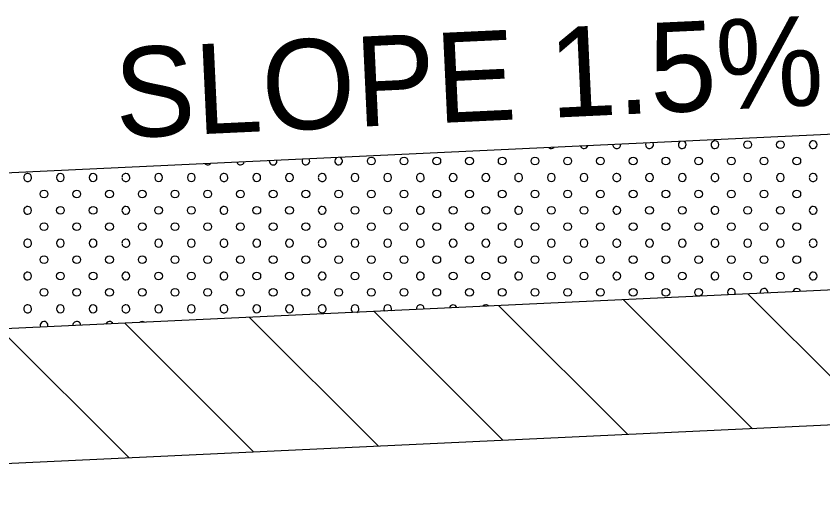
# Model space of a CAD drawing. Extents: x 0 to 2.83, y 0 to 1.83.
# Drawn here: x 1.1917 to 1.3055, y 0.9685 to 1.0353 of the extents above; entities that cross this region are included whole.
import ezdxf

# ---------------------------------------------------------------- set-up
doc = ezdxf.new("R2010")
doc.units = 0
doc.layers.add('RD_Pr_Roadway_Dimensions', color=7, linetype='Continuous')
doc.layers.add('RD_Pr_Roadway_Items', color=7, linetype='Continuous')

msp = doc.modelspace()

# ---------------------------------------------------------------- linework, layer by layer
at = {"layer": 'RD_Pr_Roadway_Items'}
for p, q in [((1.4021332819906809, 1.0230407193550286), (1.1208607819906773, 1.0098560709473123)), ((1.4021332819906809, 1.0010636230179486), (1.1134188022849663, 0.9875301318301265)), ((1.2955935054292949, 0.9770227776498911), (1.2773995535609532, 0.9952167295202059)), ((1.3131846335336497, 0.9778473617793438), (1.294990681667293, 0.9960413136457471)), ((1.2780023773269251, 0.9761981935224874), (1.2598084254565929, 0.9943921453928021)), ((1.2428201211182097, 0.9745490252656308), (1.2246261692458926, 0.9927429771399503)), ((1.2604112492225645, 0.9753736093930346), (1.2422172973502532, 0.9935675612653984)), ((1.2252289930138551, 0.9737244411361782), (1.207035041139553, 0.9919183930104976)), ((1.2076378649114852, 0.9728998570067254), (1.1894439130332075, 0.9910938088850496)), ((1.4021332819906809, 0.9820168296686751), (1.1144110741969593, 0.9685298511992586))]:
    msp.add_line(p, q, dxfattribs=at)
for centre in [(1.294910908324998, 1.01712029794626), (1.2995267179348435, 1.01712029794626), (1.241797436169685, 1.0148126700995868), (1.2464137997, 1.0148126700995868), (1.2510369015598424, 1.0148126700995868), (1.2556527111696825, 1.0148126700995868), (1.2602690746999974, 1.0148126700995868), (1.2648921765598398, 1.0148126700995868), (1.2695079861696856, 1.0148126700995868), (1.2741243497000005, 1.0148126700995868), (1.278747451559843, 1.0148126700995868), (1.283363261169683, 1.0148126700995868), (1.287979624699998, 1.0148126700995868), (1.2926027265598403, 1.0148126700995868), (1.2972185361696862, 1.0148126700995868), (1.301834899700001, 1.0148126700995868), (1.1956158015598415, 1.0101563507909332), (1.2002316111696871, 1.0101563507909332), (1.2048479746999963, 1.0101563507909332), (1.2094710765598389, 1.0101563507909332), (1.2140868861696845, 1.0101563507909332), (1.2187032496999994, 1.0101563507909332), (1.223326351559842, 1.0101563507909332), (1.227942161169682, 1.0101563507909332), (1.2325585246999968, 1.0101563507909332), (1.2371816265598392, 1.0101563507909332), (1.241797436169685, 1.0101563507909332), (1.2464137997, 1.0101563507909332), (1.2510369015598424, 1.0101563507909332), (1.2556527111696825, 1.0101563507909332), (1.2602690746999974, 1.0101563507909332), (1.2648921765598398, 1.0101563507909332), (1.2695079861696856, 1.0101563507909332), (1.2741243497000005, 1.0101563507909332), (1.278747451559843, 1.0101563507909332), (1.283363261169683, 1.0101563507909332), (1.287979624699998, 1.0101563507909332), (1.2926027265598403, 1.0101563507909332), (1.2972185361696862, 1.0101563507909332), (1.301834899700001, 1.0101563507909332), (1.197923983324999, 1.0078487229462159), (1.202539792934839, 1.0078487229462159), (1.2117792583249962, 1.0078487229462159), (1.216395067934842, 1.0078487229462159), (1.2256345333249994, 1.0078487229462159), (1.2302503429348395, 1.0078487229462159), (1.2394898083249968, 1.0078487229462159), (1.2441056179348426, 1.0078487229462159), (1.253345083325, 1.0078487229462159), (1.2579608929348398, 1.0078487229462159), (1.2672003583249973, 1.0078487229462159), (1.271816167934843, 1.0078487229462159), (1.2810556333250005, 1.0078487229462159), (1.2856714429348404, 1.0078487229462159), (1.294910908324998, 1.0078487229462159), (1.2995267179348435, 1.0078487229462159), (1.1956158015598415, 1.0055410950995427), (1.2002316111696871, 1.0055410950995427), (1.2048479746999963, 1.0055410950995427), (1.2094710765598389, 1.0055410950995427), (1.2140868861696845, 1.0055410950995427), (1.2187032496999994, 1.0055410950995427), (1.223326351559842, 1.0055410950995427), (1.227942161169682, 1.0055410950995427), (1.2325585246999968, 1.0055410950995427), (1.2371816265598392, 1.0055410950995427), (1.241797436169685, 1.0055410950995427), (1.2464137997, 1.0055410950995427), (1.2510369015598424, 1.0055410950995427), (1.2556527111696825, 1.0055410950995427), (1.2602690746999974, 1.0055410950995427), (1.2648921765598398, 1.0055410950995427), (1.2695079861696856, 1.0055410950995427), (1.2741243497000005, 1.0055410950995427), (1.278747451559843, 1.0055410950995427), (1.283363261169683, 1.0055410950995427), (1.287979624699998, 1.0055410950995427), (1.2926027265598403, 1.0055410950995427), (1.2972185361696862, 1.0055410950995427), (1.301834899700001, 1.0055410950995427), (1.1956158015598415, 1.0008847757908894), (1.2002316111696871, 1.0008847757908894), (1.2048479746999963, 1.0008847757908894), (1.2094710765598389, 1.0008847757908894), (1.2140868861696845, 1.0008847757908894), (1.2187032496999994, 1.0008847757908894), (1.223326351559842, 1.0008847757908894), (1.227942161169682, 1.0008847757908894), (1.2325585246999968, 1.0008847757908894), (1.2371816265598392, 1.0008847757908894), (1.241797436169685, 1.0008847757908894), (1.2464137997, 1.0008847757908894), (1.2510369015598424, 1.0008847757908894), (1.2556527111696825, 1.0008847757908894), (1.2602690746999974, 1.0008847757908894), (1.2648921765598398, 1.0008847757908894), (1.2695079861696856, 1.0008847757908894), (1.2741243497000005, 1.0008847757908894), (1.278747451559843, 1.0008847757908894), (1.283363261169683, 1.0008847757908894), (1.287979624699998, 1.0008847757908894), (1.2926027265598403, 1.0008847757908894), (1.2972185361696862, 1.0008847757908894), (1.301834899700001, 1.0008847757908894), (1.197923983324999, 0.9985771479462651), (1.202539792934839, 0.9985771479462651), (1.2117792583249962, 0.9985771479462651), (1.216395067934842, 0.9985771479462651), (1.2256345333249994, 0.9985771479462651), (1.2302503429348395, 0.9985771479462651), (1.2394898083249968, 0.9985771479462651), (1.2441056179348426, 0.9985771479462651), (1.253345083325, 0.9985771479462651), (1.2579608929348398, 0.9985771479462651), (1.2672003583249973, 0.9985771479462651), (1.271816167934843, 0.9985771479462651), (1.2810556333250005, 0.9985771479462651), (1.2856714429348404, 0.9985771479462651), (1.294910908324998, 0.9985771479462651), (1.2995267179348435, 0.9985771479462651), (1.1956158015598415, 0.9962695200995919), (1.2002316111696871, 0.9962695200995919), (1.2048479746999963, 0.9962695200995919), (1.2094710765598389, 0.9962695200995919), (1.2140868861696845, 0.9962695200995919), (1.2187032496999994, 0.9962695200995919), (1.223326351559842, 0.9962695200995919), (1.227942161169682, 0.9962695200995919), (1.2325585246999968, 0.9962695200995919), (1.2371816265598392, 0.9962695200995919), (1.241797436169685, 0.9962695200995919), (1.2464137997, 0.9962695200995919), (1.2510369015598424, 0.9962695200995919), (1.2556527111696825, 0.9962695200995919), (1.2602690746999974, 0.9962695200995919), (1.2648921765598398, 0.9962695200995919), (1.2695079861696856, 0.9962695200995919), (1.2741243497000005, 0.9962695200995919), (1.278747451559843, 0.9962695200995919), (1.283363261169683, 0.9962695200995919), (1.287979624699998, 0.9962695200995919)]:
    msp.add_circle(centre, 0.000545983493333282, dxfattribs=at)
for centre, start, end in [((1.2672003583249973, 1.01712029794626), 230.42889996542058, 314.9386503412121), ((1.271816167934843, 1.01712029794626), 202.82337888438963, 342.54417142224315), ((1.276431977544683, 1.01712029794626), 179.72924340374843, 270.0000006920072), ((1.2764392697946856, 1.01712029794626), 270.00000069200723, 5.674187033298324), ((1.2810556333250005, 1.01712029794626), 156.06394491598255, 29.303605390650205), ((1.2856714429348404, 1.01712029794626), 125.12729190531392, 60.24025840131884), ((1.2902872525446862, 1.01712029794626), 89.9999993079928, 270.00000069200723), ((1.2902945447946828, 1.01712029794626), 270.00000069200723, 89.99999930799282), ((1.3041425275446834, 1.01712029794626), 89.9999993079928, 270.00000069200723), ((1.304149819794686, 1.01712029794626), 270.00000069200723, 89.99999930799282), ((1.2187032496999994, 1.0148126700995868), 225.32146618344487, 320.0460841231878), ((1.223326351559842, 1.0148126700995868), 198.9966562207384, 346.3708940858943), ((1.227942161169682, 1.0148126700995868), 176.08189757615054, 9.285652730482184), ((1.2325585246999968, 1.0148126700995868), 151.9620182140104, 33.405532092622366), ((1.2371816265598392, 1.0148126700995868), 117.54251708496363, 67.82503322166906), ((1.1933003275446814, 1.0125050422548694), 89.99999926111299, 179.99999964810462), ((1.1933003275446814, 1.0124639786356506), 180.00000068030846, 270.000000738887), ((1.1933070658761995, 1.0125050422548694), 3.5189536898573433e-07, 89.94187070189182), ((1.1933081737151532, 1.0124639786356506), 269.9418720859062, 359.99999931969154), ((1.197923983324999, 1.0125050422548694), 3.5189536898573433e-07, 179.99999964810462), ((1.197923983324999, 1.0124639786356506), 180.00000068030846, 359.9999993196916), ((1.202539792934839, 1.0125050422548694), 3.5189536898573433e-07, 179.99999964810462), ((1.202539792934839, 1.0124639786356506), 180.00000068030846, 359.9999993196916), ((1.2071556025446846, 1.0125050422548694), 89.99999926111299, 179.99999964810462), ((1.2071556025446846, 1.0124639786356506), 180.00000068030846, 270.000000738887), ((1.207162340876197, 1.0125050422548694), 3.5189536898573433e-07, 89.94187070189182), ((1.2071634487151564, 1.0124639786356506), 269.9418720859062, 359.99999931969154), ((1.2117792583249962, 1.0125050422548694), 3.5189536898573433e-07, 179.99999964810462), ((1.2117792583249962, 1.0124639786356506), 180.00000068030846, 359.9999993196916), ((1.216395067934842, 1.0125050422548694), 3.5189536898573433e-07, 179.99999964810462), ((1.216395067934842, 1.0124639786356506), 180.00000068030846, 359.9999993196916), ((1.221010877544682, 1.0125050422548694), 89.99999926111299, 179.99999964810462), ((1.221010877544682, 1.0124639786356506), 180.00000068030846, 270.000000738887), ((1.2210176158762, 1.0125050422548694), 3.5189536898573433e-07, 89.94187070189182), ((1.2210187237151537, 1.0124639786356506), 269.9418720859062, 359.99999931969154), ((1.2256345333249994, 1.0125050422548694), 3.5189536898573433e-07, 179.99999964810462), ((1.2256345333249994, 1.0124639786356506), 180.00000068030846, 359.9999993196916), ((1.2302503429348395, 1.0125050422548694), 3.5189536898573433e-07, 179.99999964810462), ((1.2302503429348395, 1.0124639786356506), 180.00000068030846, 359.9999993196916), ((1.2348661525446851, 1.0125050422548694), 89.99999926111299, 179.99999964810462), ((1.2348661525446851, 1.0124639786356506), 180.00000068030846, 270.000000738887), ((1.2348728908761974, 1.0125050422548694), 3.5189536898573433e-07, 89.94187070189182), ((1.234873998715157, 1.0124639786356506), 269.9418720859062, 359.99999931969154), ((1.2394898083249968, 1.0125050422548694), 3.5189536898573433e-07, 179.99999964810462), ((1.2394898083249968, 1.0124639786356506), 180.00000068030846, 359.9999993196916), ((1.2441056179348426, 1.0125050422548694), 3.5189536898573433e-07, 179.99999964810462), ((1.2441056179348426, 1.0124639786356506), 180.00000068030846, 359.9999993196916), ((1.2487214275446825, 1.0125050422548694), 89.99999926111299, 179.99999964810462), ((1.2487214275446825, 1.0124639786356506), 180.00000068030846, 270.000000738887), ((1.2487281658762006, 1.0125050422548694), 3.5189536898573433e-07, 89.94187070189182), ((1.2487292737151543, 1.0124639786356506), 269.9418720859062, 359.99999931969154), ((1.253345083325, 1.0125050422548694), 3.5189536898573433e-07, 179.99999964810462), ((1.253345083325, 1.0124639786356506), 180.00000068030846, 359.9999993196916), ((1.2579608929348398, 1.0125050422548694), 3.5189536898573433e-07, 179.99999964810462), ((1.2579608929348398, 1.0124639786356506), 180.00000068030846, 359.9999993196916), ((1.2625767025446857, 1.0125050422548694), 89.99999926111299, 179.99999964810462), ((1.2625767025446857, 1.0124639786356506), 180.00000068030846, 270.000000738887), ((1.262583440876198, 1.0125050422548694), 3.5189536898573433e-07, 89.94187070189182), ((1.2625845487151575, 1.0124639786356506), 269.9418720859062, 359.99999931969154), ((1.2672003583249973, 1.0125050422548694), 3.5189536898573433e-07, 179.99999964810462), ((1.2672003583249973, 1.0124639786356506), 180.00000068030846, 359.9999993196916), ((1.271816167934843, 1.0125050422548694), 3.5189536898573433e-07, 179.99999964810462), ((1.271816167934843, 1.0124639786356506), 180.00000068030846, 359.9999993196916), ((1.276431977544683, 1.0125050422548694), 89.99999926111299, 179.99999964810462), ((1.276431977544683, 1.0124639786356506), 180.00000068030846, 270.000000738887), ((1.2764387158762012, 1.0125050422548694), 3.5189536898573433e-07, 89.94187070189182), ((1.2764398237151546, 1.0124639786356506), 269.9418720859062, 359.99999931969154), ((1.2810556333250005, 1.0125050422548694), 3.5189536898573433e-07, 179.99999964810462), ((1.2810556333250005, 1.0124639786356506), 180.00000068030846, 359.9999993196916), ((1.2856714429348404, 1.0125050422548694), 3.5189536898573433e-07, 179.99999964810462), ((1.2856714429348404, 1.0124639786356506), 180.00000068030846, 359.9999993196916), ((1.2902872525446862, 1.0125050422548694), 89.99999926111299, 179.99999964810462), ((1.2902872525446862, 1.0124639786356506), 180.00000068030846, 270.000000738887), ((1.2902939908761986, 1.0125050422548694), 3.5189536898573433e-07, 89.94187070189182), ((1.2902950987151578, 1.0124639786356506), 269.9418720859062, 359.99999931969154), ((1.294910908324998, 1.0125050422548694), 3.5189536898573433e-07, 179.99999964810462), ((1.294910908324998, 1.0124639786356506), 180.00000068030846, 359.9999993196916), ((1.2995267179348435, 1.0125050422548694), 3.5189536898573433e-07, 179.99999964810462), ((1.2995267179348435, 1.0124639786356506), 180.00000068030846, 359.9999993196916), ((1.3041425275446834, 1.0125050422548694), 89.99999926111299, 179.99999964810462), ((1.3041425275446834, 1.0124639786356506), 180.00000068030846, 270.000000738887), ((1.3041492658762017, 1.0125050422548694), 3.5189536898573433e-07, 89.94187070189182), ((1.3041503737151552, 1.0124639786356506), 269.9418720859062, 359.99999931969154), ((1.1933003275446814, 1.0078487229462159), 89.9999993079928, 270.00000069200723), ((1.193307619794684, 1.0078487229462159), 270.00000069200723, 89.99999930799282), ((1.2071556025446846, 1.0078487229462159), 89.9999993079928, 270.00000069200723), ((1.2071628947946813, 1.0078487229462159), 270.00000069200723, 89.99999930799282), ((1.221010877544682, 1.0078487229462159), 89.9999993079928, 270.00000069200723), ((1.2210181697946845, 1.0078487229462159), 270.00000069200723, 89.99999930799282), ((1.2348661525446851, 1.0078487229462159), 89.9999993079928, 270.00000069200723), ((1.2348734447946819, 1.0078487229462159), 270.00000069200723, 89.99999930799282), ((1.2487214275446825, 1.0078487229462159), 89.9999993079928, 270.00000069200723), ((1.248728719794685, 1.0078487229462159), 270.00000069200723, 89.99999930799282), ((1.2625767025446857, 1.0078487229462159), 89.9999993079928, 270.00000069200723), ((1.2625839947946824, 1.0078487229462159), 270.00000069200723, 89.99999930799282), ((1.276431977544683, 1.0078487229462159), 89.9999993079928, 270.00000069200723), ((1.2764392697946856, 1.0078487229462159), 270.00000069200723, 89.99999930799282), ((1.2902872525446862, 1.0078487229462159), 89.9999993079928, 270.00000069200723), ((1.2902945447946828, 1.0078487229462159), 270.00000069200723, 89.99999930799282), ((1.3041425275446834, 1.0078487229462159), 89.9999993079928, 270.00000069200723), ((1.304149819794686, 1.0078487229462159), 270.00000069200723, 89.99999930799282), ((1.1933003275446814, 1.0032334672549186), 89.99999926111299, 179.99999964810462), ((1.1933003275446814, 1.0031924036356066), 180.00000068030846, 270.000000738887), ((1.1933070658761995, 1.0032334672549186), 3.5189536898573433e-07, 89.94187070189182), ((1.1933081737151532, 1.0031924036356066), 269.9418720859062, 359.99999931969154), ((1.197923983324999, 1.0032334672549186), 3.5189536898573433e-07, 179.99999964810462), ((1.197923983324999, 1.0031924036356066), 180.00000068030846, 359.9999993196916), ((1.202539792934839, 1.0032334672549186), 3.5189536898573433e-07, 179.99999964810462), ((1.202539792934839, 1.0031924036356066), 180.00000068030846, 359.9999993196916), ((1.2071556025446846, 1.0032334672549186), 89.99999926111299, 179.99999964810462), ((1.2071556025446846, 1.0031924036356066), 180.00000068030846, 270.000000738887), ((1.207162340876197, 1.0032334672549186), 3.5189536898573433e-07, 89.94187070189182), ((1.2071634487151564, 1.0031924036356066), 269.9418720859062, 359.99999931969154), ((1.2117792583249962, 1.0032334672549186), 3.5189536898573433e-07, 179.99999964810462), ((1.2117792583249962, 1.0031924036356066), 180.00000068030846, 359.9999993196916), ((1.216395067934842, 1.0032334672549186), 3.5189536898573433e-07, 179.99999964810462), ((1.216395067934842, 1.0031924036356066), 180.00000068030846, 359.9999993196916), ((1.221010877544682, 1.0032334672549186), 89.99999926111299, 179.99999964810462), ((1.221010877544682, 1.0031924036356066), 180.00000068030846, 270.000000738887), ((1.2210176158762, 1.0032334672549186), 3.5189536898573433e-07, 89.94187070189182), ((1.2210187237151537, 1.0031924036356066), 269.9418720859062, 359.99999931969154), ((1.2256345333249994, 1.0032334672549186), 3.5189536898573433e-07, 179.99999964810462), ((1.2256345333249994, 1.0031924036356066), 180.00000068030846, 359.9999993196916), ((1.2302503429348395, 1.0032334672549186), 3.5189536898573433e-07, 179.99999964810462), ((1.2302503429348395, 1.0031924036356066), 180.00000068030846, 359.9999993196916), ((1.2348661525446851, 1.0032334672549186), 89.99999926111299, 179.99999964810462), ((1.2348661525446851, 1.0031924036356066), 180.00000068030846, 270.000000738887), ((1.2348728908761974, 1.0032334672549186), 3.5189536898573433e-07, 89.94187070189182), ((1.234873998715157, 1.0031924036356066), 269.9418720859062, 359.99999931969154), ((1.2394898083249968, 1.0032334672549186), 3.5189536898573433e-07, 179.99999964810462), ((1.2394898083249968, 1.0031924036356066), 180.00000068030846, 359.9999993196916), ((1.2441056179348426, 1.0032334672549186), 3.5189536898573433e-07, 179.99999964810462), ((1.2441056179348426, 1.0031924036356066), 180.00000068030846, 359.9999993196916), ((1.2487214275446825, 1.0032334672549186), 89.99999926111299, 179.99999964810462), ((1.2487214275446825, 1.0031924036356066), 180.00000068030846, 270.000000738887), ((1.2487281658762006, 1.0032334672549186), 3.5189536898573433e-07, 89.94187070189182), ((1.2487292737151543, 1.0031924036356066), 269.9418720859062, 359.99999931969154), ((1.253345083325, 1.0032334672549186), 3.5189536898573433e-07, 179.99999964810462), ((1.253345083325, 1.0031924036356066), 180.00000068030846, 359.9999993196916), ((1.2579608929348398, 1.0032334672549186), 3.5189536898573433e-07, 179.99999964810462), ((1.2579608929348398, 1.0031924036356066), 180.00000068030846, 359.9999993196916), ((1.2625767025446857, 1.0032334672549186), 89.99999926111299, 179.99999964810462), ((1.2625767025446857, 1.0031924036356066), 180.00000068030846, 270.000000738887), ((1.262583440876198, 1.0032334672549186), 3.5189536898573433e-07, 89.94187070189182), ((1.2625845487151575, 1.0031924036356066), 269.9418720859062, 359.99999931969154), ((1.2672003583249973, 1.0032334672549186), 3.5189536898573433e-07, 179.99999964810462), ((1.2672003583249973, 1.0031924036356066), 180.00000068030846, 359.9999993196916), ((1.271816167934843, 1.0032334672549186), 3.5189536898573433e-07, 179.99999964810462), ((1.271816167934843, 1.0031924036356066), 180.00000068030846, 359.9999993196916), ((1.276431977544683, 1.0032334672549186), 89.99999926111299, 179.99999964810462), ((1.276431977544683, 1.0031924036356066), 180.00000068030846, 270.000000738887), ((1.2764387158762012, 1.0032334672549186), 3.5189536898573433e-07, 89.94187070189182), ((1.2764398237151546, 1.0031924036356066), 269.9418720859062, 359.99999931969154), ((1.2810556333250005, 1.0032334672549186), 3.5189536898573433e-07, 179.99999964810462), ((1.2810556333250005, 1.0031924036356066), 180.00000068030846, 359.9999993196916), ((1.2856714429348404, 1.0032334672549186), 3.5189536898573433e-07, 179.99999964810462), ((1.2856714429348404, 1.0031924036356066), 180.00000068030846, 359.9999993196916), ((1.2902872525446862, 1.0032334672549186), 89.99999926111299, 179.99999964810462), ((1.2902872525446862, 1.0031924036356066), 180.00000068030846, 270.000000738887), ((1.2902939908761986, 1.0032334672549186), 3.5189536898573433e-07, 89.94187070189182), ((1.2902950987151578, 1.0031924036356066), 269.9418720859062, 359.99999931969154), ((1.294910908324998, 1.0032334672549186), 3.5189536898573433e-07, 179.99999964810462), ((1.294910908324998, 1.0031924036356066), 180.00000068030846, 359.9999993196916), ((1.2995267179348435, 1.0032334672549186), 3.5189536898573433e-07, 179.99999964810462), ((1.2995267179348435, 1.0031924036356066), 180.00000068030846, 359.9999993196916), ((1.3041425275446834, 1.0032334672549186), 89.99999926111299, 179.99999964810462), ((1.3041425275446834, 1.0031924036356066), 180.00000068030846, 270.000000738887), ((1.3041492658762017, 1.0032334672549186), 3.5189536898573433e-07, 89.94187070189182), ((1.3041503737151552, 1.0031924036356066), 269.9418720859062, 359.99999931969154), ((1.1933003275446814, 0.9985771479462651), 89.9999993079928, 270.00000069200723), ((1.193307619794684, 0.9985771479462651), 270.00000069200723, 89.99999930799282), ((1.2071556025446846, 0.9985771479462651), 89.9999993079928, 270.00000069200723), ((1.2071628947946813, 0.9985771479462651), 270.00000069200723, 89.99999930799282), ((1.221010877544682, 0.9985771479462651), 89.9999993079928, 270.00000069200723), ((1.2210181697946845, 0.9985771479462651), 270.00000069200723, 89.99999930799282), ((1.2348661525446851, 0.9985771479462651), 89.9999993079928, 270.00000069200723), ((1.2348734447946819, 0.9985771479462651), 270.00000069200723, 89.99999930799282), ((1.2487214275446825, 0.9985771479462651), 89.9999993079928, 270.00000069200723), ((1.248728719794685, 0.9985771479462651), 270.00000069200723, 89.99999930799282), ((1.2625767025446857, 0.9985771479462651), 89.9999993079928, 270.00000069200723), ((1.2625839947946824, 0.9985771479462651), 270.00000069200723, 89.99999930799282), ((1.276431977544683, 0.9985771479462651), 89.9999993079928, 270.00000069200723), ((1.2764392697946856, 0.9985771479462651), 270.00000069200723, 89.99999930799282), ((1.2902872525446862, 0.9985771479462651), 89.9999993079928, 270.00000069200723), ((1.2902945447946828, 0.9985771479462651), 270.00000069200723, 89.99999930799282), ((1.3041425275446834, 0.9985771479462651), 89.9999993079928, 270.00000069200723), ((1.304149819794686, 0.9985771479462651), 270.00000069200723, 89.99999930799282), ((1.2926027265598403, 0.9962695200995919), 324.1990522109911, 221.16849808858137), ((1.2972185361696862, 0.9962695200995919), 349.59539601205097, 195.77215428752163), ((1.301834899700001, 0.9962695200995919), 12.439381012208601, 172.92816928736406), ((1.1933003275446814, 0.9939618922548746), 89.99999926111299, 179.99999964810462), ((1.1933003275446814, 0.9939208286355627), 180.00000068030846, 270.000000738887), ((1.1933070658761995, 0.9939618922548746), 3.5189536898573433e-07, 89.94187070189182), ((1.1933081737151532, 0.9939208286355627), 269.9418720859062, 359.99999931969154), ((1.197923983324999, 0.9939618922548746), 3.5189536898573433e-07, 179.99999964810462), ((1.197923983324999, 0.9939208286355627), 180.00000068030846, 359.9999993196916), ((1.202539792934839, 0.9939618922548746), 3.5189536898573433e-07, 179.99999964810462), ((1.202539792934839, 0.9939208286355627), 180.00000068030846, 359.9999993196916), ((1.2071556025446846, 0.9939618922548746), 89.99999926111299, 179.99999964810462), ((1.2071556025446846, 0.9939208286355627), 180.00000068030846, 270.000000738887), ((1.207162340876197, 0.9939618922548746), 3.5189536898573433e-07, 89.94187070189182), ((1.2071634487151564, 0.9939208286355627), 269.9418720859062, 359.99999931969154), ((1.2117792583249962, 0.9939618922548746), 3.5189536898573433e-07, 179.99999964810462), ((1.2117792583249962, 0.9939208286355627), 180.00000068030846, 359.9999993196916), ((1.216395067934842, 0.9939618922548746), 3.5189536898573433e-07, 179.99999964810462), ((1.216395067934842, 0.9939208286355627), 180.00000068030846, 359.9999993196916), ((1.221010877544682, 0.9939618922548746), 89.99999926111299, 179.99999964810462), ((1.221010877544682, 0.9939208286355627), 180.00000068030846, 270.000000738887), ((1.2210176158762, 0.9939618922548746), 3.5189536898573433e-07, 89.94187070189182), ((1.2210187237151537, 0.9939208286355627), 269.9418720859062, 359.99999931969154), ((1.2256345333249994, 0.9939618922548746), 3.5189536898573433e-07, 179.99999964810462), ((1.2256345333249994, 0.9939208286355627), 180.00000068030846, 359.9999993196916), ((1.2302503429348395, 0.9939618922548746), 3.5189536898573433e-07, 179.99999964810462), ((1.2302503429348395, 0.9939208286355627), 180.00000068030846, 359.9999993196916), ((1.2348661525446851, 0.9939618922548746), 89.99999926111299, 179.99999964810462), ((1.2348661525446851, 0.9939208286355627), 180.00000068030846, 270.000000738887), ((1.2348728908761974, 0.9939618922548746), 3.5189536898573433e-07, 89.94187070189182), ((1.234873998715157, 0.9939208286355627), 269.9418720859062, 359.99999931969154), ((1.2394898083249968, 0.9939618922548746), 3.5189536898573433e-07, 179.99999964810462), ((1.2394898083249968, 0.9939208286355627), 180.00000068030846, 244.3538218335001), ((1.2394898083249968, 0.9939208286355627), 301.0137284660725, 359.99999931969154), ((1.2441056179348426, 0.9939618922548746), 3.5189536898573433e-07, 179.99999964810462), ((1.2441056179348426, 0.9939208286355627), 180.00000068030846, 211.655451620431), ((1.2441056179348426, 0.9939208286355627), 333.7120986791416, 359.99999931969154), ((1.2487214275446825, 0.9939618922548746), 89.99999926111299, 179.99999964810462), ((1.2487214275446825, 0.9939208286355627), 180.00000068030846, 187.76253325398136), ((1.2487281658762006, 0.9939618922548746), 3.5189536898573433e-07, 89.94187070189182), ((1.2487292737151543, 0.9939208286355627), 357.6437215019493, 359.99999931969154), ((1.253345083325, 0.9939618922548746), 16.15000349096535, 169.2175468086073), ((1.2579608929348398, 0.9939618922548746), 41.63984641750057, 143.7277038820721), ((1.1956158015598415, 0.9916132007909385), 337.78913561446734, 207.57841468510537), ((1.2002316111696871, 0.9916132007909385), 1.245570791333427, 184.12197950823918), ((1.2048479746999963, 0.9916132007909385), 24.44879595658697, 160.91875434298566), ((1.2094710765598389, 0.9916132007909385), 52.79390009617311, 132.57365020339952)]:
    msp.add_arc(centre, 0.000545983493333282, start, end, dxfattribs=at)

# ---------------------------------------------------------------- texts
at = {"layer": 'RD_Pr_Roadway_Dimensions'}
msp.add_text('SLOPE 1.5%', height=0.0127, rotation=2.6838106082460698, dxfattribs=at).set_placement((1.2058623187235311, 1.0180428937862074))

doc.saveas('drawing.dxf')
